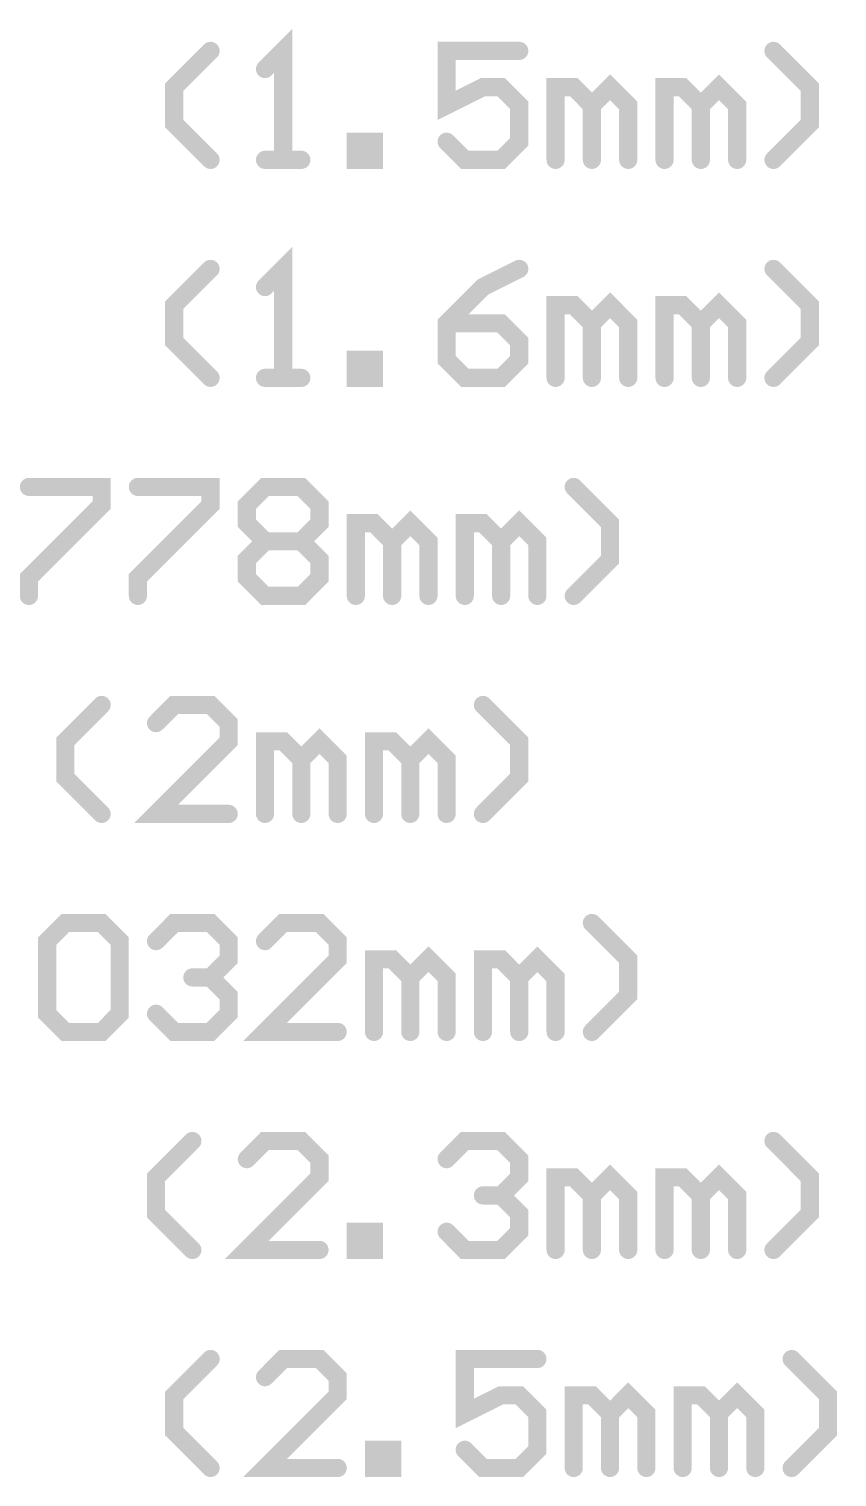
# Model space of a CAD drawing. Extents: x -9.8 to 23.3, y -7.1 to 14.3.
# Drawn here: x 13.58 to 14.024, y 0.705 to 1.502 of the extents above; entities that cross this region are included whole.
import ezdxf

# ---------------------------------------------------------------- set-up
doc = ezdxf.new("R2010")
doc.units = 0
doc.layers.add('2D_LINE_00', color=1, linetype='CONTINUOUS')

# ---------------------------------------------------------------- blocks, each defined once
blk = doc.blocks.new('SMOOTH_0$01')
at = {"const_width": 0.005}
blk.add_lwpolyline([(-0.0025, 0, 1), (0.0025, 0, 1)], format="xyb", close=True, dxfattribs=at)
blk = doc.blocks.new('DRAWING_2746')
at = {"layer": '2D_LINE_00', "const_width": 0.01}
blk.add_lwpolyline([(0, 0), (-0.02, 0.01999), (-0.02, 0.03999), (0, 0.05998)], dxfattribs=at)
at = {"layer": '2D_LINE_00'}
for p in [(0, 0.05998), (-0.02, 0.03999), (-0.02, 0.01999), (0, 0)]:
    blk.add_blockref('SMOOTH_0$01', p, dxfattribs=at)
blk = doc.blocks.new('DRAWING_2747')
at = {"layer": '2D_LINE_00', "const_width": 0.01}
blk.add_lwpolyline([(0, 0), (0.01999, 0), (0.01, 0), (0.01, 0.05998), (0, 0.04998)], dxfattribs=at)
at = {"layer": '2D_LINE_00'}
for p in [(0.01, 0.05998), (0, 0.04998), (0, 0), (0.01, 0), (0.01999, 0)]:
    blk.add_blockref('SMOOTH_0$01', p, dxfattribs=at)
blk = doc.blocks.new('DRAWING_2748')
at = {"layer": '2D_LINE_00', "const_width": 0.01}
blk.add_lwpolyline([(0, 0), (0, 0.01), (0.01, 0.01), (0.01, 0), (0, 0)], dxfattribs=at)
at = {"layer": '2D_LINE_00'}
for p in [(0, 0.01), (0.01, 0.01), (0, 0), (0, 0), (0.01, 0)]:
    blk.add_blockref('SMOOTH_0$01', p, dxfattribs=at)
blk = doc.blocks.new('DRAWING_2749')
at = {"layer": '2D_LINE_00', "const_width": 0.01}
blk.add_lwpolyline([(0, 0), (-0.03998, 0), (-0.03998, -0.02999), (-0.01999, -0.01999), (-0.00999, -0.01999), (0, -0.02999), (0, -0.04998), (-0.00999, -0.05998), (-0.02999, -0.05998), (-0.03998, -0.04998)], dxfattribs=at)
at = {"layer": '2D_LINE_00'}
for p in [(-0.03998, 0), (0, 0), (-0.01999, -0.01999), (-0.00999, -0.01999), (-0.03998, -0.02999), (0, -0.02999), (-0.03998, -0.04998), (0, -0.04998), (-0.02999, -0.05998), (-0.00999, -0.05998)]:
    blk.add_blockref('SMOOTH_0$01', p, dxfattribs=at)
blk = doc.blocks.new('DRAWING_2750')
at = {"layer": '2D_LINE_00', "const_width": 0.01}
blk.add_lwpolyline([(0, 0), (0, 0.03999), (0.00999, 0.03999), (0.01999, 0.02999), (0.01999, 0), (0.01999, 0.02999), (0.02999, 0.03999), (0.03998, 0.02999), (0.03998, 0)], dxfattribs=at)
at = {"layer": '2D_LINE_00'}
for p in [(0, 0.03999), (0.00999, 0.03999), (0.02999, 0.03999), (0.01999, 0.02999), (0.01999, 0.02999), (0.03998, 0.02999), (0, 0), (0.01999, 0), (0.03998, 0)]:
    blk.add_blockref('SMOOTH_0$01', p, dxfattribs=at)
blk = doc.blocks.new('DRAWING_2751')
at = {"layer": '2D_LINE_00', "const_width": 0.01}
blk.add_lwpolyline([(0, 0), (0, 0.03999), (0.00999, 0.03999), (0.01999, 0.02999), (0.01999, 0), (0.01999, 0.02999), (0.02999, 0.03999), (0.03999, 0.02999), (0.03999, 0)], dxfattribs=at)
at = {"layer": '2D_LINE_00'}
for p in [(0, 0.03999), (0.00999, 0.03999), (0.02999, 0.03999), (0.01999, 0.02999), (0.01999, 0.02999), (0.03999, 0.02999), (0, 0), (0.01999, 0), (0.03999, 0)]:
    blk.add_blockref('SMOOTH_0$01', p, dxfattribs=at)
blk = doc.blocks.new('DRAWING_2752')
at = {"layer": '2D_LINE_00', "const_width": 0.01}
blk.add_lwpolyline([(0, 0), (0.01999, 0.01999), (0.01999, 0.03999), (0, 0.05998)], dxfattribs=at)
at = {"layer": '2D_LINE_00'}
for p in [(0, 0.05998), (0.01999, 0.03999), (0.01999, 0.01999), (0, 0)]:
    blk.add_blockref('SMOOTH_0$01', p, dxfattribs=at)
blk = doc.blocks.new('DRAWING_2773')
at = {"layer": '2D_LINE_00', "const_width": 0.01}
blk.add_lwpolyline([(0, 0), (-0.02, 0.01999), (-0.02, 0.03999), (0, 0.05998)], dxfattribs=at)
at = {"layer": '2D_LINE_00'}
for p in [(0, 0.05998), (-0.02, 0.03999), (-0.02, 0.01999), (0, 0)]:
    blk.add_blockref('SMOOTH_0$01', p, dxfattribs=at)
blk = doc.blocks.new('DRAWING_2774')
at = {"layer": '2D_LINE_00', "const_width": 0.01}
blk.add_lwpolyline([(0, 0), (0.01999, 0), (0.01, 0), (0.01, 0.05998), (0, 0.04998)], dxfattribs=at)
at = {"layer": '2D_LINE_00'}
for p in [(0.01, 0.05998), (0, 0.04998), (0, 0), (0.01, 0), (0.01999, 0)]:
    blk.add_blockref('SMOOTH_0$01', p, dxfattribs=at)
blk = doc.blocks.new('DRAWING_2775')
at = {"layer": '2D_LINE_00', "const_width": 0.01}
blk.add_lwpolyline([(0, 0), (0, 0.01), (0.01, 0.01), (0.01, 0), (0, 0)], dxfattribs=at)
at = {"layer": '2D_LINE_00'}
for p in [(0, 0.01), (0.01, 0.01), (0, 0), (0, 0), (0.01, 0)]:
    blk.add_blockref('SMOOTH_0$01', p, dxfattribs=at)
blk = doc.blocks.new('DRAWING_2776')
at = {"layer": '2D_LINE_00', "const_width": 0.01}
blk.add_lwpolyline([(0, 0), (-0.01999, -0.01), (-0.03998, -0.02999), (-0.03998, -0.04998), (-0.02999, -0.05998), (-0.00999, -0.05998), (0, -0.04998), (0, -0.03999), (-0.00999, -0.02999), (-0.03998, -0.02999)], dxfattribs=at)
at = {"layer": '2D_LINE_00'}
for p in [(0, 0), (-0.01999, -0.01), (-0.03998, -0.02999), (-0.03998, -0.02999), (-0.00999, -0.02999), (0, -0.03999), (-0.03998, -0.04998), (0, -0.04998), (-0.02999, -0.05998), (-0.00999, -0.05998)]:
    blk.add_blockref('SMOOTH_0$01', p, dxfattribs=at)
blk = doc.blocks.new('DRAWING_2777')
at = {"layer": '2D_LINE_00', "const_width": 0.01}
blk.add_lwpolyline([(0, 0), (0, 0.03999), (0.00999, 0.03999), (0.01999, 0.02999), (0.01999, 0), (0.01999, 0.02999), (0.02999, 0.03999), (0.03998, 0.02999), (0.03998, 0)], dxfattribs=at)
at = {"layer": '2D_LINE_00'}
for p in [(0, 0.03999), (0.00999, 0.03999), (0.02999, 0.03999), (0.01999, 0.02999), (0.01999, 0.02999), (0.03998, 0.02999), (0, 0), (0.01999, 0), (0.03998, 0)]:
    blk.add_blockref('SMOOTH_0$01', p, dxfattribs=at)
blk = doc.blocks.new('DRAWING_2778')
at = {"layer": '2D_LINE_00', "const_width": 0.01}
blk.add_lwpolyline([(0, 0), (0, 0.03999), (0.00999, 0.03999), (0.01999, 0.02999), (0.01999, 0), (0.01999, 0.02999), (0.02999, 0.03999), (0.03999, 0.02999), (0.03999, 0)], dxfattribs=at)
at = {"layer": '2D_LINE_00'}
for p in [(0, 0.03999), (0.00999, 0.03999), (0.02999, 0.03999), (0.01999, 0.02999), (0.01999, 0.02999), (0.03999, 0.02999), (0, 0), (0.01999, 0), (0.03999, 0)]:
    blk.add_blockref('SMOOTH_0$01', p, dxfattribs=at)
blk = doc.blocks.new('DRAWING_2779')
at = {"layer": '2D_LINE_00', "const_width": 0.01}
blk.add_lwpolyline([(0, 0), (0.01999, 0.01999), (0.01999, 0.03999), (0, 0.05998)], dxfattribs=at)
at = {"layer": '2D_LINE_00'}
for p in [(0, 0.05998), (0.01999, 0.03999), (0.01999, 0.01999), (0, 0)]:
    blk.add_blockref('SMOOTH_0$01', p, dxfattribs=at)
blk = doc.blocks.new('DRAWING_2798')
at = {"layer": '2D_LINE_00', "const_width": 0.01}
blk.add_lwpolyline([(0, 0), (0.03999, 0), (0.03999, -0.01), (0, -0.04998), (0, -0.05998)], dxfattribs=at)
at = {"layer": '2D_LINE_00'}
for p in [(0, 0), (0.03999, 0), (0.03999, -0.01), (0, -0.04998), (0, -0.05998)]:
    blk.add_blockref('SMOOTH_0$01', p, dxfattribs=at)
blk = doc.blocks.new('DRAWING_2799')
at = {"layer": '2D_LINE_00', "const_width": 0.01}
blk.add_lwpolyline([(0, 0), (0.03999, 0), (0.03999, -0.01), (0, -0.04998), (0, -0.05998)], dxfattribs=at)
at = {"layer": '2D_LINE_00'}
for p in [(0, 0), (0.03999, 0), (0.03999, -0.01), (0, -0.04998), (0, -0.05998)]:
    blk.add_blockref('SMOOTH_0$01', p, dxfattribs=at)
blk = doc.blocks.new('DRAWING_2800')
at = {"layer": '2D_LINE_00', "const_width": 0.01}
blk.add_lwpolyline([(0, 0), (0.01, 0.01), (0.02999, 0.01), (0.03999, 0), (0.03999, -0.00999), (0.02999, -0.01999), (0.03999, -0.02999), (0.03999, -0.03998), (0.02999, -0.04998), (0.01, -0.04998), (0, -0.03998), (0, -0.02999), (0.01, -0.01999), (0, -0.00999), (0, 0)], dxfattribs=at)
at = {"layer": '2D_LINE_00'}
for p in [(0.01, 0.01), (0.02999, 0.01), (0, 0), (0, 0), (0.03999, 0), (0, -0.00999), (0.03999, -0.00999), (0.01, -0.01999), (0.02999, -0.01999), (0, -0.02999), (0.03999, -0.02999), (0, -0.03998), (0.03999, -0.03998), (0.01, -0.04998), (0.02999, -0.04998)]:
    blk.add_blockref('SMOOTH_0$01', p, dxfattribs=at)
blk = doc.blocks.new('DRAWING_2801')
at = {"layer": '2D_LINE_00', "const_width": 0.01}
blk.add_lwpolyline([(0, 0), (0.01999, 0)], dxfattribs=at)
at = {"layer": '2D_LINE_00'}
for p in [(0, 0), (0.01999, 0)]:
    blk.add_blockref('SMOOTH_0$01', p, dxfattribs=at)
blk = doc.blocks.new('DRAWING_2802')
at = {"layer": '2D_LINE_00', "const_width": 0.01}
blk.add_lwpolyline([(0, 0), (0, 0.03999), (0.01, 0.03999), (0.02, 0.02999), (0.02, 0), (0.02, 0.02999), (0.02999, 0.03999), (0.03999, 0.02999), (0.03999, 0)], dxfattribs=at)
at = {"layer": '2D_LINE_00'}
for p in [(0, 0.03999), (0.01, 0.03999), (0.02999, 0.03999), (0.02, 0.02999), (0.02, 0.02999), (0.03999, 0.02999), (0, 0), (0.02, 0), (0.03999, 0)]:
    blk.add_blockref('SMOOTH_0$01', p, dxfattribs=at)
blk = doc.blocks.new('DRAWING_2803')
at = {"layer": '2D_LINE_00', "const_width": 0.01}
blk.add_lwpolyline([(0, 0), (0, 0.03999), (0.01, 0.03999), (0.02, 0.02999), (0.02, 0), (0.02, 0.02999), (0.02999, 0.03999), (0.03999, 0.02999), (0.03999, 0)], dxfattribs=at)
at = {"layer": '2D_LINE_00'}
for p in [(0, 0.03999), (0.01, 0.03999), (0.02999, 0.03999), (0.02, 0.02999), (0.02, 0.02999), (0.03999, 0.02999), (0, 0), (0.02, 0), (0.03999, 0)]:
    blk.add_blockref('SMOOTH_0$01', p, dxfattribs=at)
blk = doc.blocks.new('DRAWING_2804')
at = {"layer": '2D_LINE_00', "const_width": 0.01}
blk.add_lwpolyline([(0, 0), (0.02, 0.01999), (0.02, 0.03999), (0, 0.05998)], dxfattribs=at)
at = {"layer": '2D_LINE_00'}
for p in [(0, 0.05998), (0.02, 0.03999), (0.02, 0.01999), (0, 0)]:
    blk.add_blockref('SMOOTH_0$01', p, dxfattribs=at)
blk = doc.blocks.new('DRAWING_2825')
at = {"layer": '2D_LINE_00', "const_width": 0.01}
blk.add_lwpolyline([(0, 0), (-0.02, 0.01999), (-0.02, 0.03999), (0, 0.05998)], dxfattribs=at)
at = {"layer": '2D_LINE_00'}
for p in [(0, 0.05998), (-0.02, 0.03999), (-0.02, 0.01999), (0, 0)]:
    blk.add_blockref('SMOOTH_0$01', p, dxfattribs=at)
blk = doc.blocks.new('DRAWING_2826')
at = {"layer": '2D_LINE_00', "const_width": 0.01}
blk.add_lwpolyline([(0, 0), (-0.03999, 0), (0, 0.03999), (0, 0.04998), (-0.01, 0.05998), (-0.03, 0.05998), (-0.03999, 0.04998)], dxfattribs=at)
at = {"layer": '2D_LINE_00'}
for p in [(-0.03, 0.05998), (-0.01, 0.05998), (-0.03999, 0.04998), (0, 0.04998), (0, 0.03999), (-0.03999, 0), (0, 0)]:
    blk.add_blockref('SMOOTH_0$01', p, dxfattribs=at)
blk = doc.blocks.new('DRAWING_2827')
at = {"layer": '2D_LINE_00', "const_width": 0.01}
blk.add_lwpolyline([(0, 0), (0, 0.03999), (0.01, 0.03999), (0.01999, 0.02999), (0.01999, 0), (0.01999, 0.02999), (0.02999, 0.03999), (0.03999, 0.02999), (0.03999, 0)], dxfattribs=at)
at = {"layer": '2D_LINE_00'}
for p in [(0, 0.03999), (0.01, 0.03999), (0.02999, 0.03999), (0.01999, 0.02999), (0.01999, 0.02999), (0.03999, 0.02999), (0, 0), (0.01999, 0), (0.03999, 0)]:
    blk.add_blockref('SMOOTH_0$01', p, dxfattribs=at)
blk = doc.blocks.new('DRAWING_2828')
at = {"layer": '2D_LINE_00', "const_width": 0.01}
blk.add_lwpolyline([(0, 0), (0, 0.03999), (0.01, 0.03999), (0.01999, 0.02999), (0.01999, 0), (0.01999, 0.02999), (0.02999, 0.03999), (0.03999, 0.02999), (0.03999, 0)], dxfattribs=at)
at = {"layer": '2D_LINE_00'}
for p in [(0, 0.03999), (0.01, 0.03999), (0.02999, 0.03999), (0.01999, 0.02999), (0.01999, 0.02999), (0.03999, 0.02999), (0, 0), (0.01999, 0), (0.03999, 0)]:
    blk.add_blockref('SMOOTH_0$01', p, dxfattribs=at)
blk = doc.blocks.new('DRAWING_2829')
at = {"layer": '2D_LINE_00', "const_width": 0.01}
blk.add_lwpolyline([(0, 0), (0.01999, 0.01999), (0.01999, 0.03999), (0, 0.05998)], dxfattribs=at)
at = {"layer": '2D_LINE_00'}
for p in [(0, 0.05998), (0.01999, 0.03999), (0.01999, 0.01999), (0, 0)]:
    blk.add_blockref('SMOOTH_0$01', p, dxfattribs=at)
blk = doc.blocks.new('DRAWING_2849')
at = {"layer": '2D_LINE_00', "const_width": 0.01}
blk.add_lwpolyline([(0, 0), (0.00999, 0.01), (0.02999, 0.01), (0.03998, 0), (0.03998, -0.03998), (0.02999, -0.04998), (0.00999, -0.04998), (0, -0.03998), (0, 0)], dxfattribs=at)
at = {"layer": '2D_LINE_00'}
for p in [(0.00999, 0.01), (0.02999, 0.01), (0, 0), (0, 0), (0.03998, 0), (0, -0.03998), (0.03998, -0.03998), (0.00999, -0.04998), (0.02999, -0.04998)]:
    blk.add_blockref('SMOOTH_0$01', p, dxfattribs=at)
blk = doc.blocks.new('DRAWING_2850')
at = {"layer": '2D_LINE_00', "const_width": 0.01}
blk.add_lwpolyline([(0, 0), (0.00999, 0.01), (0.02999, 0.01), (0.03999, 0), (0.03999, -0.00999), (0.02999, -0.01999), (0.01999, -0.01999), (0.02999, -0.01999), (0.03999, -0.02999), (0.03999, -0.03998), (0.02999, -0.04998), (0.00999, -0.04998), (0, -0.03998)], dxfattribs=at)
at = {"layer": '2D_LINE_00'}
for p in [(0.00999, 0.01), (0.02999, 0.01), (0, 0), (0.03999, 0), (0.03999, -0.00999), (0.01999, -0.01999), (0.02999, -0.01999), (0.02999, -0.01999), (0.03999, -0.02999), (0, -0.03998), (0.03999, -0.03998), (0.00999, -0.04998), (0.02999, -0.04998)]:
    blk.add_blockref('SMOOTH_0$01', p, dxfattribs=at)
blk = doc.blocks.new('DRAWING_2851')
at = {"layer": '2D_LINE_00', "const_width": 0.01}
blk.add_lwpolyline([(0, 0), (-0.03999, 0), (0, 0.03999), (0, 0.04998), (-0.01, 0.05998), (-0.02999, 0.05998), (-0.03999, 0.04998)], dxfattribs=at)
at = {"layer": '2D_LINE_00'}
for p in [(-0.02999, 0.05998), (-0.01, 0.05998), (-0.03999, 0.04998), (0, 0.04998), (0, 0.03999), (-0.03999, 0), (0, 0)]:
    blk.add_blockref('SMOOTH_0$01', p, dxfattribs=at)
blk = doc.blocks.new('DRAWING_2852')
at = {"layer": '2D_LINE_00', "const_width": 0.01}
blk.add_lwpolyline([(0, 0), (0, 0.03999), (0.01, 0.03999), (0.01999, 0.02999), (0.01999, 0), (0.01999, 0.02999), (0.02999, 0.03999), (0.03999, 0.02999), (0.03999, 0)], dxfattribs=at)
at = {"layer": '2D_LINE_00'}
for p in [(0, 0.03999), (0.01, 0.03999), (0.02999, 0.03999), (0.01999, 0.02999), (0.01999, 0.02999), (0.03999, 0.02999), (0, 0), (0.01999, 0), (0.03999, 0)]:
    blk.add_blockref('SMOOTH_0$01', p, dxfattribs=at)
blk = doc.blocks.new('DRAWING_2853')
at = {"layer": '2D_LINE_00', "const_width": 0.01}
blk.add_lwpolyline([(0, 0), (0, 0.03999), (0.01, 0.03999), (0.01999, 0.02999), (0.01999, 0), (0.01999, 0.02999), (0.02999, 0.03999), (0.03999, 0.02999), (0.03999, 0)], dxfattribs=at)
at = {"layer": '2D_LINE_00'}
for p in [(0, 0.03999), (0.01, 0.03999), (0.02999, 0.03999), (0.01999, 0.02999), (0.01999, 0.02999), (0.03999, 0.02999), (0, 0), (0.01999, 0), (0.03999, 0)]:
    blk.add_blockref('SMOOTH_0$01', p, dxfattribs=at)
blk = doc.blocks.new('DRAWING_2854')
at = {"layer": '2D_LINE_00', "const_width": 0.01}
blk.add_lwpolyline([(0, 0), (0.01999, 0.01999), (0.01999, 0.03999), (0, 0.05998)], dxfattribs=at)
at = {"layer": '2D_LINE_00'}
for p in [(0, 0.05998), (0.01999, 0.03999), (0.01999, 0.01999), (0, 0)]:
    blk.add_blockref('SMOOTH_0$01', p, dxfattribs=at)
blk = doc.blocks.new('DRAWING_2876')
at = {"layer": '2D_LINE_00', "const_width": 0.01}
blk.add_lwpolyline([(0, 0), (-0.01999, 0.01999), (-0.01999, 0.03999), (0, 0.05998)], dxfattribs=at)
at = {"layer": '2D_LINE_00'}
for p in [(0, 0.05998), (-0.01999, 0.03999), (-0.01999, 0.01999), (0, 0)]:
    blk.add_blockref('SMOOTH_0$01', p, dxfattribs=at)
blk = doc.blocks.new('DRAWING_2877')
at = {"layer": '2D_LINE_00', "const_width": 0.01}
blk.add_lwpolyline([(0, 0), (-0.03999, 0), (0, 0.03999), (0, 0.04998), (-0.01, 0.05998), (-0.02999, 0.05998), (-0.03999, 0.04998)], dxfattribs=at)
at = {"layer": '2D_LINE_00'}
for p in [(-0.02999, 0.05998), (-0.01, 0.05998), (-0.03999, 0.04998), (0, 0.04998), (0, 0.03999), (-0.03999, 0), (0, 0)]:
    blk.add_blockref('SMOOTH_0$01', p, dxfattribs=at)
blk = doc.blocks.new('DRAWING_2878')
at = {"layer": '2D_LINE_00', "const_width": 0.01}
blk.add_lwpolyline([(0, 0), (0, 0.01), (0.01, 0.01), (0.01, 0), (0, 0)], dxfattribs=at)
at = {"layer": '2D_LINE_00'}
for p in [(0, 0.01), (0.01, 0.01), (0, 0), (0, 0), (0.01, 0)]:
    blk.add_blockref('SMOOTH_0$01', p, dxfattribs=at)
blk = doc.blocks.new('DRAWING_2879')
at = {"layer": '2D_LINE_00', "const_width": 0.01}
blk.add_lwpolyline([(0, 0), (0.00999, 0.01), (0.02999, 0.01), (0.03998, 0), (0.03998, -0.00999), (0.02999, -0.01999), (0.01999, -0.01999), (0.02999, -0.01999), (0.03998, -0.02999), (0.03998, -0.03998), (0.02999, -0.04998), (0.00999, -0.04998), (0, -0.03998)], dxfattribs=at)
at = {"layer": '2D_LINE_00'}
for p in [(0.00999, 0.01), (0.02999, 0.01), (0, 0), (0.03998, 0), (0.03998, -0.00999), (0.01999, -0.01999), (0.02999, -0.01999), (0.02999, -0.01999), (0.03998, -0.02999), (0, -0.03998), (0.03998, -0.03998), (0.00999, -0.04998), (0.02999, -0.04998)]:
    blk.add_blockref('SMOOTH_0$01', p, dxfattribs=at)
blk = doc.blocks.new('DRAWING_2880')
at = {"layer": '2D_LINE_00', "const_width": 0.01}
blk.add_lwpolyline([(0, 0), (0, 0.03999), (0.00999, 0.03999), (0.01999, 0.02999), (0.01999, 0), (0.01999, 0.02999), (0.02999, 0.03999), (0.03998, 0.02999), (0.03998, 0)], dxfattribs=at)
at = {"layer": '2D_LINE_00'}
for p in [(0, 0.03999), (0.00999, 0.03999), (0.02999, 0.03999), (0.01999, 0.02999), (0.01999, 0.02999), (0.03998, 0.02999), (0, 0), (0.01999, 0), (0.03998, 0)]:
    blk.add_blockref('SMOOTH_0$01', p, dxfattribs=at)
blk = doc.blocks.new('DRAWING_2881')
at = {"layer": '2D_LINE_00', "const_width": 0.01}
blk.add_lwpolyline([(0, 0), (0, 0.03999), (0.00999, 0.03999), (0.01999, 0.02999), (0.01999, 0), (0.01999, 0.02999), (0.02999, 0.03999), (0.03999, 0.02999), (0.03999, 0)], dxfattribs=at)
at = {"layer": '2D_LINE_00'}
for p in [(0, 0.03999), (0.00999, 0.03999), (0.02999, 0.03999), (0.01999, 0.02999), (0.01999, 0.02999), (0.03999, 0.02999), (0, 0), (0.01999, 0), (0.03999, 0)]:
    blk.add_blockref('SMOOTH_0$01', p, dxfattribs=at)
blk = doc.blocks.new('DRAWING_2882')
at = {"layer": '2D_LINE_00', "const_width": 0.01}
blk.add_lwpolyline([(0, 0), (0.01999, 0.01999), (0.01999, 0.03999), (0, 0.05998)], dxfattribs=at)
at = {"layer": '2D_LINE_00'}
for p in [(0, 0.05998), (0.01999, 0.03999), (0.01999, 0.01999), (0, 0)]:
    blk.add_blockref('SMOOTH_0$01', p, dxfattribs=at)
blk = doc.blocks.new('DRAWING_2903')
at = {"layer": '2D_LINE_00', "const_width": 0.01}
blk.add_lwpolyline([(0, 0), (-0.02, 0.01999), (-0.02, 0.03999), (0, 0.05998)], dxfattribs=at)
at = {"layer": '2D_LINE_00'}
for p in [(0, 0.05998), (-0.02, 0.03999), (-0.02, 0.01999), (0, 0)]:
    blk.add_blockref('SMOOTH_0$01', p, dxfattribs=at)
blk = doc.blocks.new('DRAWING_2904')
at = {"layer": '2D_LINE_00', "const_width": 0.01}
blk.add_lwpolyline([(0, 0), (-0.03999, 0), (0, 0.03999), (0, 0.04998), (-0.01, 0.05998), (-0.02999, 0.05998), (-0.03999, 0.04998)], dxfattribs=at)
at = {"layer": '2D_LINE_00'}
for p in [(-0.02999, 0.05998), (-0.01, 0.05998), (-0.03999, 0.04998), (0, 0.04998), (0, 0.03999), (-0.03999, 0), (0, 0)]:
    blk.add_blockref('SMOOTH_0$01', p, dxfattribs=at)
blk = doc.blocks.new('DRAWING_2905')
at = {"layer": '2D_LINE_00', "const_width": 0.01}
blk.add_lwpolyline([(0, 0), (0, 0.01), (0.01, 0.01), (0.01, 0), (0, 0)], dxfattribs=at)
at = {"layer": '2D_LINE_00'}
for p in [(0, 0.01), (0.01, 0.01), (0, 0), (0, 0), (0.01, 0)]:
    blk.add_blockref('SMOOTH_0$01', p, dxfattribs=at)
blk = doc.blocks.new('DRAWING_2906')
at = {"layer": '2D_LINE_00', "const_width": 0.01}
blk.add_lwpolyline([(0, 0), (-0.03999, 0), (-0.03999, -0.02999), (-0.01999, -0.01999), (-0.01, -0.01999), (0, -0.02999), (0, -0.04998), (-0.01, -0.05998), (-0.02999, -0.05998), (-0.03999, -0.04998)], dxfattribs=at)
at = {"layer": '2D_LINE_00'}
for p in [(-0.03999, 0), (0, 0), (-0.01999, -0.01999), (-0.01, -0.01999), (-0.03999, -0.02999), (0, -0.02999), (-0.03999, -0.04998), (0, -0.04998), (-0.02999, -0.05998), (-0.01, -0.05998)]:
    blk.add_blockref('SMOOTH_0$01', p, dxfattribs=at)
blk = doc.blocks.new('DRAWING_2907')
at = {"layer": '2D_LINE_00', "const_width": 0.01}
blk.add_lwpolyline([(0, 0), (0, 0.03999), (0.01, 0.03999), (0.02, 0.02999), (0.02, 0), (0.02, 0.02999), (0.02999, 0.03999), (0.03999, 0.02999), (0.03999, 0)], dxfattribs=at)
at = {"layer": '2D_LINE_00'}
for p in [(0, 0.03999), (0.01, 0.03999), (0.02999, 0.03999), (0.02, 0.02999), (0.02, 0.02999), (0.03999, 0.02999), (0, 0), (0.02, 0), (0.03999, 0)]:
    blk.add_blockref('SMOOTH_0$01', p, dxfattribs=at)
blk = doc.blocks.new('DRAWING_2908')
at = {"layer": '2D_LINE_00', "const_width": 0.01}
blk.add_lwpolyline([(0, 0), (0, 0.03999), (0.01, 0.03999), (0.02, 0.02999), (0.02, 0), (0.02, 0.02999), (0.03, 0.03999), (0.03999, 0.02999), (0.03999, 0)], dxfattribs=at)
at = {"layer": '2D_LINE_00'}
for p in [(0, 0.03999), (0.01, 0.03999), (0.03, 0.03999), (0.02, 0.02999), (0.02, 0.02999), (0.03999, 0.02999), (0, 0), (0.02, 0), (0.03999, 0)]:
    blk.add_blockref('SMOOTH_0$01', p, dxfattribs=at)
blk = doc.blocks.new('DRAWING_2909')
at = {"layer": '2D_LINE_00', "const_width": 0.01}
blk.add_lwpolyline([(0, 0), (0.01999, 0.01999), (0.01999, 0.03999), (0, 0.05998)], dxfattribs=at)
at = {"layer": '2D_LINE_00'}
for p in [(0, 0.05998), (0.01999, 0.03999), (0.01999, 0.01999), (0, 0)]:
    blk.add_blockref('SMOOTH_0$01', p, dxfattribs=at)

msp = doc.modelspace()

# ---------------------------------------------------------------- block references
for name, p in [('DRAWING_2747', (13.70949, 1.43)), ('DRAWING_2746', (13.6795, 1.43)), ('DRAWING_2749', (13.84944, 1.48998)), ('DRAWING_2752', (13.9894, 1.43)), ('DRAWING_2750', (13.86944, 1.43)), ('DRAWING_2751', (13.92942, 1.43)), ('DRAWING_2748', (13.75947, 1.43)), ('DRAWING_2774', (13.70949, 1.31)), ('DRAWING_2773', (13.6795, 1.31)), ('DRAWING_2776', (13.84944, 1.36998)), ('DRAWING_2779', (13.9894, 1.31)), ('DRAWING_2777', (13.86944, 1.31)), ('DRAWING_2778', (13.92942, 1.31)), ('DRAWING_2775', (13.75947, 1.31)), ('DRAWING_2798', (13.57953, 1.24998)), ('DRAWING_2799', (13.63951, 1.24998)), ('DRAWING_2800', (13.69949, 1.23998)), ('DRAWING_2804', (13.87943, 1.19)), ('DRAWING_2802', (13.75947, 1.19)), ('DRAWING_2803', (13.81945, 1.19)), ('DRAWING_2801', (13.70949, 1.21999)), ('DRAWING_2825', (13.61952, 1.07)), ('DRAWING_2826', (13.6895, 1.07)), ('DRAWING_2829', (13.82945, 1.07)), ('DRAWING_2827', (13.70949, 1.07)), ('DRAWING_2828', (13.76947, 1.07)), ('DRAWING_2849', (13.58953, 0.99998)), ('DRAWING_2850', (13.64951, 0.99998)), ('DRAWING_2851', (13.74948, 0.95)), ('DRAWING_2854', (13.88943, 0.95)), ('DRAWING_2852', (13.76947, 0.95)), ('DRAWING_2853', (13.82945, 0.95)), ('DRAWING_2876', (13.6695, 0.83)), ('DRAWING_2877', (13.73948, 0.83)), ('DRAWING_2879', (13.80946, 0.87998)), ('DRAWING_2882', (13.9894, 0.83)), ('DRAWING_2880', (13.86944, 0.83)), ('DRAWING_2881', (13.92942, 0.83)), ('DRAWING_2878', (13.75947, 0.83)), ('DRAWING_2903', (13.6795, 0.71)), ('DRAWING_2904', (13.74948, 0.71)), ('DRAWING_2906', (13.85944, 0.76998)), ('DRAWING_2909', (13.9994, 0.71)), ('DRAWING_2907', (13.87943, 0.71)), ('DRAWING_2908', (13.93941, 0.71)), ('DRAWING_2905', (13.76947, 0.71))]:
    msp.add_blockref(name, p)

doc.saveas('drawing.dxf')
